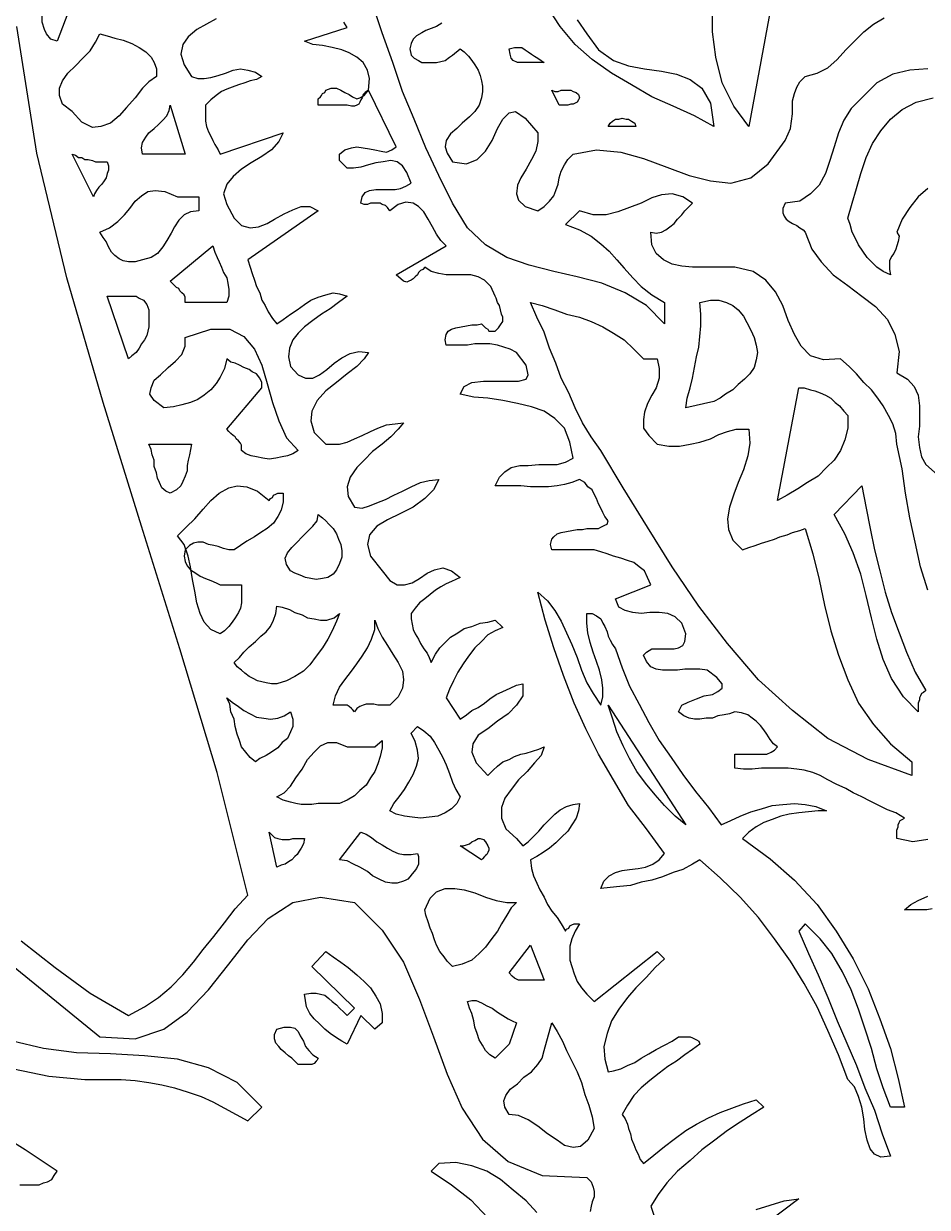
# Model space of a CAD drawing. Extents: x 0.04 to 7.22, y 0.03 to 7.73.
# Drawn here: x 2.583 to 3.431, y 4.899 to 6.009 of the extents above; entities that cross this region are included whole.
import ezdxf

# ---------------------------------------------------------------- set-up
doc = ezdxf.new("R2010")
doc.units = 0
doc.layers.add('1', color=7, linetype='Continuous')

msp = doc.modelspace()

# ---------------------------------------------------------------- linework, layer by layer
for points in [[(2.764, 6.014), (2.755, 6.009), (2.746, 6.004), (2.738, 5.997), (2.733, 5.99), (2.731, 5.981), (2.734, 5.971), (2.741, 5.96), (2.747, 5.958), (2.753, 5.958), (2.759, 5.959), (2.766, 5.961), (2.773, 5.963), (2.78, 5.966), (2.787, 5.967), (2.794, 5.966), (2.801, 5.964), (2.807, 5.96), (2.802, 5.957), (2.796, 5.956), (2.791, 5.954), (2.785, 5.952), (2.779, 5.95), (2.774, 5.948), (2.769, 5.946), (2.764, 5.942), (2.759, 5.938), (2.754, 5.933), (2.754, 5.928), (2.754, 5.923), (2.754, 5.918), (2.755, 5.913), (2.757, 5.908), (2.759, 5.904), (2.761, 5.9), (2.763, 5.896), (2.766, 5.891), (2.768, 5.887), (2.827, 5.907), (2.823, 5.899), (2.816, 5.891), (2.807, 5.885), (2.797, 5.879), (2.788, 5.873), (2.78, 5.866), (2.774, 5.859), (2.771, 5.85), (2.774, 5.84), (2.781, 5.827), (2.788, 5.82), (2.796, 5.818), (2.804, 5.819), (2.812, 5.822), (2.819, 5.826), (2.828, 5.831), (2.836, 5.835), (2.844, 5.838), (2.852, 5.838), (2.86, 5.834), (2.794, 5.788), (2.796, 5.781), (2.798, 5.775), (2.8, 5.769), (2.802, 5.763), (2.805, 5.757), (2.807, 5.75), (2.81, 5.745), (2.813, 5.739), (2.817, 5.733), (2.821, 5.728), (2.827, 5.732), (2.834, 5.737), (2.84, 5.741), (2.847, 5.746), (2.853, 5.75), (2.86, 5.753), (2.867, 5.755), (2.874, 5.757), (2.88, 5.756), (2.887, 5.754), (2.879, 5.748), (2.871, 5.742), (2.863, 5.737), (2.855, 5.731), (2.847, 5.725), (2.841, 5.719), (2.836, 5.713), (2.833, 5.705), (2.832, 5.697), (2.834, 5.688), (2.841, 5.68), (2.848, 5.677), (2.855, 5.677), (2.861, 5.68), (2.868, 5.685), (2.875, 5.691), (2.882, 5.696), (2.89, 5.7), (2.898, 5.702), (2.907, 5.701), (2.903, 5.695), (2.896, 5.688), (2.887, 5.681), (2.877, 5.673), (2.867, 5.665), (2.859, 5.656), (2.854, 5.646), (2.853, 5.637), (2.856, 5.626), (2.867, 5.615), (2.874, 5.615), (2.88, 5.615), (2.887, 5.617), (2.894, 5.62), (2.901, 5.623), (2.909, 5.627), (2.916, 5.63), (2.924, 5.633), (2.932, 5.634), (2.94, 5.635), (2.935, 5.629), (2.928, 5.622), (2.92, 5.615), (2.911, 5.608), (2.903, 5.6), (2.896, 5.593), (2.89, 5.584), (2.887, 5.575), (2.888, 5.566), (2.894, 5.556), (2.901, 5.555), (2.908, 5.557), (2.915, 5.56), (2.923, 5.563), (2.931, 5.567), (2.939, 5.571), (2.947, 5.575), (2.956, 5.579), (2.964, 5.581), (2.973, 5.582), (2.968, 5.572), (2.96, 5.564), (2.949, 5.556), (2.937, 5.55), (2.925, 5.544), (2.915, 5.538), (2.908, 5.53), (2.906, 5.521), (2.909, 5.51), (2.92, 5.496), (2.927, 5.487), (2.934, 5.483), (2.941, 5.483), (2.948, 5.485), (2.955, 5.489), (2.962, 5.494), (2.969, 5.497), (2.977, 5.499), (2.985, 5.496), (2.993, 5.49), (2.989, 5.488), (2.985, 5.486), (2.98, 5.484), (2.975, 5.481), (2.97, 5.478), (2.965, 5.474), (2.96, 5.47), (2.955, 5.466), (2.951, 5.461), (2.947, 5.456), (2.947, 5.451), (2.948, 5.446), (2.949, 5.441), (2.951, 5.437), (2.954, 5.432), (2.956, 5.428), (2.959, 5.423), (2.962, 5.419), (2.964, 5.415), (2.966, 5.41), (2.97, 5.418), (2.974, 5.424), (2.979, 5.429), (2.984, 5.434), (2.991, 5.438), (2.997, 5.442), (3.004, 5.444), (3.012, 5.447), (3.019, 5.448), (3.026, 5.45), (3.033, 5.443), (3.026, 5.44), (3.019, 5.436), (3.013, 5.43), (3.007, 5.424), (3.001, 5.416), (2.996, 5.409), (2.991, 5.401), (2.987, 5.393), (2.983, 5.385), (2.98, 5.377), (2.993, 5.357), (2.999, 5.361), (3.004, 5.365), (3.01, 5.368), (3.016, 5.372), (3.021, 5.376), (3.027, 5.38), (3.033, 5.383), (3.04, 5.386), (3.046, 5.389), (3.052, 5.39), (3.052, 5.379), (3.046, 5.37), (3.038, 5.362), (3.028, 5.355), (3.019, 5.348), (3.01, 5.342), (3.005, 5.334), (3.004, 5.326), (3.008, 5.316), (3.019, 5.304), (3.024, 5.309), (3.028, 5.313), (3.033, 5.317), (3.039, 5.319), (3.044, 5.322), (3.05, 5.324), (3.055, 5.325), (3.061, 5.327), (3.067, 5.329), (3.072, 5.331), (3.069, 5.323), (3.063, 5.316), (3.056, 5.308), (3.048, 5.3), (3.041, 5.291), (3.035, 5.283), (3.032, 5.274), (3.032, 5.264), (3.036, 5.254), (3.046, 5.245), (3.052, 5.238), (3.057, 5.242), (3.062, 5.247), (3.067, 5.252), (3.072, 5.258), (3.077, 5.263), (3.082, 5.268), (3.087, 5.272), (3.093, 5.275), (3.099, 5.277), (3.105, 5.278), (3.104, 5.271), (3.102, 5.264), (3.098, 5.258), (3.094, 5.252), (3.088, 5.246), (3.083, 5.241), (3.077, 5.236), (3.071, 5.232), (3.065, 5.228), (3.059, 5.225), (3.06, 5.217), (3.062, 5.21), (3.065, 5.203), (3.068, 5.197), (3.072, 5.19), (3.075, 5.183), (3.079, 5.177), (3.084, 5.171), (3.088, 5.165), (3.092, 5.158), (3.093, 5.16), (3.095, 5.161), (3.096, 5.163), (3.098, 5.164), (3.1, 5.165), (3.101, 5.165), (3.103, 5.165), (3.105, 5.165), (3.101, 5.158), (3.098, 5.151), (3.096, 5.144), (3.096, 5.138), (3.096, 5.131), (3.098, 5.125), (3.1, 5.118), (3.103, 5.111), (3.107, 5.105), (3.112, 5.099), (3.119, 5.092), (3.178, 5.139), (3.185, 5.132), (3.176, 5.124), (3.168, 5.115), (3.158, 5.105), (3.15, 5.096), (3.142, 5.085), (3.135, 5.074), (3.131, 5.062), (3.128, 5.05), (3.129, 5.038), (3.132, 5.026), (3.137, 5.027), (3.144, 5.029), (3.15, 5.032), (3.157, 5.035), (3.163, 5.039), (3.17, 5.043), (3.177, 5.047), (3.185, 5.051), (3.192, 5.055), (3.198, 5.059), (3.201, 5.059), (3.204, 5.059), (3.206, 5.059), (3.209, 5.059), (3.211, 5.058), (3.213, 5.057), (3.215, 5.056), (3.217, 5.055), (3.218, 5.052), (3.211, 5.047), (3.204, 5.042), (3.196, 5.036), (3.188, 5.031), (3.18, 5.025), (3.171, 5.018), (3.163, 5.011), (3.156, 5.004), (3.15, 4.995), (3.145, 4.986), (3.148, 4.982), (3.15, 4.977), (3.151, 4.973), (3.153, 4.968), (3.154, 4.963), (3.156, 4.958), (3.158, 4.953), (3.16, 4.949), (3.162, 4.944), (3.165, 4.94), (3.175, 4.948), (3.185, 4.956), (3.194, 4.963), (3.205, 4.971), (3.215, 4.977), (3.226, 4.983), (3.237, 4.988), (3.248, 4.992), (3.259, 4.996), (3.271, 5), (3.278, 4.993), (3.267, 4.986), (3.256, 4.979), (3.244, 4.971), (3.232, 4.962), (3.22, 4.953), (3.209, 4.943), (3.197, 4.933), (3.187, 4.922), (3.179, 4.911), (3.172, 4.9), (3.192, 4.841)], [(3.432, 5.244), (3.418, 5.242), (3.403, 5.245), (3.403, 5.247), (3.403, 5.25), (3.403, 5.253), (3.404, 5.256), (3.404, 5.258), (3.405, 5.26), (3.406, 5.262), (3.408, 5.263), (3.41, 5.264), (3.402, 5.269), (3.394, 5.272), (3.386, 5.276), (3.378, 5.28), (3.37, 5.284), (3.362, 5.288), (3.355, 5.292), (3.346, 5.296), (3.338, 5.3), (3.331, 5.304), (3.324, 5.307), (3.316, 5.309), (3.309, 5.31), (3.301, 5.311), (3.293, 5.311), (3.284, 5.311), (3.276, 5.311), (3.267, 5.31), (3.259, 5.31), (3.251, 5.311), (3.251, 5.324), (3.255, 5.324), (3.259, 5.324), (3.264, 5.324), (3.268, 5.324), (3.273, 5.324), (3.277, 5.324), (3.281, 5.324), (3.285, 5.326), (3.288, 5.328), (3.291, 5.331), (3.287, 5.334), (3.284, 5.338), (3.281, 5.343), (3.278, 5.347), (3.275, 5.351), (3.271, 5.355), (3.267, 5.358), (3.263, 5.361), (3.257, 5.363), (3.251, 5.364), (3.246, 5.362), (3.241, 5.361), (3.235, 5.36), (3.23, 5.358), (3.224, 5.358), (3.218, 5.357), (3.213, 5.357), (3.208, 5.358), (3.203, 5.36), (3.198, 5.364), (3.201, 5.37), (3.207, 5.373), (3.215, 5.376), (3.222, 5.379), (3.23, 5.38), (3.235, 5.383), (3.239, 5.386), (3.239, 5.39), (3.234, 5.396), (3.225, 5.403), (3.218, 5.404), (3.211, 5.404), (3.204, 5.404), (3.197, 5.403), (3.189, 5.403), (3.183, 5.403), (3.177, 5.404), (3.172, 5.406), (3.168, 5.411), (3.165, 5.417), (3.168, 5.42), (3.173, 5.423), (3.178, 5.423), (3.183, 5.423), (3.189, 5.423), (3.194, 5.423), (3.198, 5.424), (3.202, 5.426), (3.204, 5.43), (3.205, 5.437), (3.201, 5.447), (3.195, 5.453), (3.188, 5.456), (3.18, 5.457), (3.171, 5.457), (3.163, 5.456), (3.155, 5.457), (3.148, 5.459), (3.142, 5.462), (3.139, 5.47), (3.172, 5.483), (3.169, 5.49), (3.166, 5.496), (3.161, 5.5), (3.156, 5.504), (3.15, 5.506), (3.144, 5.508), (3.137, 5.51), (3.131, 5.512), (3.125, 5.514), (3.119, 5.516), (3.079, 5.516), (3.078, 5.521), (3.079, 5.526), (3.081, 5.528), (3.084, 5.531), (3.088, 5.532), (3.093, 5.533), (3.098, 5.534), (3.103, 5.535), (3.108, 5.535), (3.112, 5.536), (3.115, 5.536), (3.118, 5.536), (3.12, 5.536), (3.123, 5.536), (3.125, 5.537), (3.127, 5.538), (3.129, 5.539), (3.131, 5.54), (3.132, 5.543), (3.129, 5.547), (3.127, 5.551), (3.125, 5.555), (3.123, 5.559), (3.121, 5.564), (3.119, 5.568), (3.117, 5.572), (3.113, 5.575), (3.11, 5.579), (3.105, 5.582), (3.098, 5.579), (3.091, 5.577), (3.084, 5.576), (3.076, 5.575), (3.067, 5.575), (3.059, 5.575), (3.05, 5.576), (3.042, 5.576), (3.034, 5.576), (3.026, 5.576), (3.03, 5.584), (3.035, 5.589), (3.041, 5.593), (3.049, 5.595), (3.057, 5.595), (3.067, 5.596), (3.075, 5.596), (3.084, 5.596), (3.092, 5.598), (3.099, 5.602), (3.096, 5.617), (3.091, 5.63), (3.082, 5.639), (3.072, 5.646), (3.06, 5.65), (3.047, 5.653), (3.033, 5.656), (3.019, 5.658), (3.006, 5.659), (2.993, 5.662), (2.997, 5.669), (3.004, 5.673), (3.015, 5.674), (3.026, 5.674), (3.038, 5.674), (3.048, 5.674), (3.055, 5.676), (3.057, 5.68), (3.055, 5.689), (3.046, 5.701), (3.04, 5.704), (3.034, 5.706), (3.028, 5.708), (3.021, 5.709), (3.014, 5.709), (3.007, 5.709), (3, 5.708), (2.993, 5.708), (2.986, 5.708), (2.98, 5.708), (2.979, 5.713), (2.98, 5.718), (2.982, 5.721), (2.985, 5.723), (2.989, 5.724), (2.994, 5.725), (2.999, 5.726), (3.004, 5.727), (3.009, 5.727), (3.013, 5.728), (3.014, 5.727), (3.016, 5.725), (3.017, 5.724), (3.019, 5.723), (3.02, 5.721), (3.022, 5.721), (3.024, 5.721), (3.026, 5.721), (3.029, 5.724), (3.031, 5.727), (3.033, 5.73), (3.033, 5.734), (3.032, 5.737), (3.031, 5.741), (3.03, 5.745), (3.028, 5.748), (3.027, 5.752), (3.026, 5.754), (3.022, 5.763), (3.016, 5.769), (3.01, 5.772), (3.003, 5.774), (2.995, 5.774), (2.988, 5.774), (2.98, 5.774), (2.973, 5.775), (2.966, 5.777), (2.96, 5.781), (2.958, 5.779), (2.956, 5.778), (2.954, 5.776), (2.953, 5.774), (2.951, 5.772), (2.949, 5.77), (2.947, 5.769), (2.945, 5.768), (2.943, 5.767), (2.94, 5.768), (2.933, 5.774), (2.98, 5.801), (2.975, 5.806), (2.971, 5.812), (2.967, 5.819), (2.963, 5.826), (2.959, 5.833), (2.954, 5.838), (2.949, 5.841), (2.942, 5.842), (2.935, 5.84), (2.927, 5.834), (2.925, 5.837), (2.923, 5.839), (2.92, 5.84), (2.918, 5.841), (2.915, 5.841), (2.912, 5.841), (2.909, 5.841), (2.906, 5.84), (2.903, 5.84), (2.9, 5.841), (2.901, 5.847), (2.904, 5.851), (2.908, 5.853), (2.914, 5.854), (2.92, 5.854), (2.926, 5.854), (2.932, 5.854), (2.937, 5.855), (2.942, 5.857), (2.947, 5.86), (2.943, 5.87), (2.939, 5.876), (2.934, 5.88), (2.928, 5.881), (2.921, 5.88), (2.914, 5.879), (2.907, 5.877), (2.9, 5.875), (2.893, 5.874), (2.887, 5.874), (2.886, 5.875), (2.884, 5.877), (2.883, 5.878), (2.882, 5.879), (2.88, 5.881), (2.88, 5.883), (2.88, 5.885), (2.88, 5.887), (2.885, 5.891), (2.891, 5.893), (2.896, 5.894), (2.902, 5.893), (2.908, 5.892), (2.913, 5.891), (2.919, 5.89), (2.924, 5.889), (2.929, 5.891), (2.933, 5.894), (2.907, 5.947), (2.904, 5.945), (2.902, 5.943), (2.901, 5.94), (2.9, 5.938), (2.899, 5.936), (2.898, 5.934), (2.896, 5.933), (2.894, 5.932), (2.891, 5.932), (2.887, 5.933), (2.86, 5.933), (2.86, 5.935), (2.86, 5.937), (2.86, 5.939), (2.862, 5.941), (2.863, 5.942), (2.864, 5.944), (2.866, 5.945), (2.867, 5.947), (2.872, 5.949), (2.877, 5.949), (2.881, 5.947), (2.885, 5.945), (2.889, 5.943), (2.892, 5.941), (2.896, 5.939), (2.899, 5.94), (2.903, 5.942), (2.907, 5.947), (2.908, 5.958), (2.906, 5.966), (2.902, 5.973), (2.896, 5.978), (2.889, 5.982), (2.882, 5.985), (2.873, 5.987), (2.864, 5.989), (2.855, 5.99), (2.847, 5.993), (2.887, 6.006), (2.884, 6.011)], [(2.581, 5.149), (2.613, 5.124), (2.646, 5.1), (2.682, 5.079), (2.697, 5.087), (2.71, 5.096), (2.722, 5.106), (2.733, 5.117), (2.743, 5.129), (2.752, 5.141), (2.762, 5.153), (2.772, 5.166), (2.782, 5.179), (2.794, 5.192), (2.765, 5.307), (2.73, 5.423), (2.694, 5.538), (2.658, 5.654), (2.624, 5.771), (2.596, 5.888), (2.577, 6.007)], [(3.125, 5.37), (3.127, 5.378), (3.127, 5.386), (3.126, 5.394), (3.124, 5.403), (3.121, 5.411), (3.118, 5.42), (3.115, 5.429), (3.113, 5.438), (3.112, 5.447), (3.112, 5.456), (3.117, 5.456), (3.121, 5.454), (3.125, 5.451), (3.127, 5.447), (3.129, 5.444), (3.131, 5.439), (3.132, 5.435), (3.134, 5.431), (3.136, 5.427), (3.139, 5.423), (3.145, 5.405), (3.152, 5.388), (3.161, 5.371), (3.17, 5.354), (3.18, 5.337), (3.191, 5.321), (3.202, 5.305), (3.214, 5.289), (3.226, 5.274), (3.238, 5.258), (3.247, 5.262), (3.256, 5.266), (3.266, 5.27), (3.276, 5.273), (3.286, 5.276), (3.296, 5.277), (3.307, 5.278), (3.317, 5.277), (3.327, 5.275), (3.337, 5.271), (3.329, 5.271), (3.32, 5.27), (3.311, 5.269), (3.302, 5.268), (3.294, 5.266), (3.286, 5.263), (3.278, 5.26), (3.271, 5.256), (3.264, 5.251), (3.258, 5.245), (3.284, 5.226), (3.307, 5.206), (3.328, 5.183), (3.346, 5.158), (3.362, 5.132), (3.376, 5.104), (3.387, 5.076), (3.397, 5.048), (3.404, 5.02), (3.41, 4.993), (3.397, 4.993), (3.39, 5.011), (3.384, 5.029), (3.379, 5.048), (3.373, 5.067), (3.367, 5.085), (3.36, 5.103), (3.352, 5.12), (3.342, 5.137), (3.331, 5.151), (3.317, 5.165), (3.311, 5.158), (3.32, 5.137), (3.329, 5.117), (3.338, 5.096), (3.347, 5.074), (3.356, 5.053), (3.365, 5.032), (3.373, 5.011), (3.382, 4.99), (3.389, 4.968), (3.397, 4.947), (3.388, 4.946), (3.382, 4.949), (3.378, 4.954), (3.375, 4.962), (3.373, 4.972), (3.372, 4.982), (3.37, 4.993), (3.367, 5.003), (3.363, 5.012), (3.357, 5.019), (3.348, 5.042), (3.338, 5.065), (3.328, 5.087), (3.316, 5.109), (3.303, 5.13), (3.288, 5.151), (3.273, 5.171), (3.256, 5.19), (3.237, 5.208), (3.218, 5.225), (3.211, 5.221), (3.202, 5.216), (3.193, 5.213), (3.183, 5.209), (3.173, 5.206), (3.163, 5.204), (3.153, 5.201), (3.143, 5.2), (3.134, 5.199), (3.125, 5.198), (3.128, 5.205), (3.133, 5.21), (3.139, 5.213), (3.145, 5.215), (3.152, 5.216), (3.16, 5.217), (3.167, 5.218), (3.174, 5.221), (3.18, 5.225), (3.185, 5.231), (3.168, 5.254), (3.151, 5.276), (3.137, 5.3), (3.123, 5.324), (3.111, 5.348), (3.1, 5.372), (3.09, 5.398), (3.081, 5.424), (3.073, 5.45), (3.066, 5.476), (3.075, 5.468), (3.082, 5.459), (3.088, 5.449), (3.093, 5.438), (3.098, 5.427), (3.103, 5.415), (3.107, 5.403), (3.112, 5.391), (3.118, 5.381), (3.125, 5.37)], [(3.436, 5.179), (3.431, 5.178), (3.425, 5.178), (3.42, 5.178), (3.415, 5.178), (3.41, 5.178), (3.416, 5.183), (3.423, 5.187), (3.432, 5.191)], [(2.92, 5.072), (2.913, 5.066), (2.9, 5.079), (2.887, 5.052), (2.882, 5.055), (2.877, 5.058), (2.871, 5.062), (2.866, 5.066), (2.861, 5.071), (2.856, 5.076), (2.852, 5.081), (2.849, 5.087), (2.848, 5.093), (2.847, 5.099), (2.853, 5.1), (2.858, 5.1), (2.862, 5.099), (2.866, 5.098), (2.87, 5.095), (2.873, 5.092), (2.877, 5.089), (2.88, 5.086), (2.884, 5.082), (2.887, 5.079), (2.894, 5.086), (2.854, 5.125), (2.867, 5.139), (2.874, 5.134), (2.881, 5.129), (2.888, 5.124), (2.896, 5.117), (2.903, 5.111), (2.909, 5.105), (2.914, 5.097), (2.918, 5.09), (2.92, 5.081), (2.92, 5.072)], [(2.86, 5.039), (2.859, 5.037), (2.858, 5.036), (2.856, 5.034), (2.854, 5.033), (2.852, 5.033), (2.849, 5.033), (2.846, 5.033), (2.843, 5.033), (2.841, 5.033), (2.838, 5.036), (2.835, 5.039), (2.832, 5.041), (2.829, 5.044), (2.825, 5.047), (2.823, 5.05), (2.82, 5.053), (2.819, 5.057), (2.819, 5.061), (2.821, 5.066), (2.828, 5.068), (2.834, 5.068), (2.838, 5.067), (2.841, 5.064), (2.843, 5.06), (2.846, 5.055), (2.848, 5.05), (2.851, 5.046), (2.855, 5.042), (2.86, 5.039)], [(3.271, 4.897), (3.284, 4.901), (3.297, 4.905), (3.311, 4.907), (3.205, 4.827)]]:
    msp.add_lwpolyline(points)
at = {"layer": '1'}
for points in [[(3.291, 6.059), (3.264, 5.913), (3.25, 5.932), (3.239, 5.954), (3.233, 5.978), (3.23, 6.002), (3.23, 6.028)], [(2.635, 6.046), (2.615, 5.993), (2.609, 5.995), (2.605, 6), (2.603, 6.004), (2.601, 6.011), (2.601, 6.017), (2.602, 6.025), (2.603, 6.032), (2.603, 6.039), (2.603, 6.046), (2.602, 6.052), (2.605, 6.05), (2.607, 6.048), (2.61, 6.046), (2.614, 6.045), (2.617, 6.045), (2.621, 6.045), (2.625, 6.046), (2.628, 6.046), (2.632, 6.046), (2.635, 6.046)], [(3.432, 5.478), (3.425, 5.5), (3.42, 5.523), (3.415, 5.546), (3.411, 5.569), (3.408, 5.592), (3.403, 5.615), (3.402, 5.625), (3.399, 5.634), (3.395, 5.642), (3.39, 5.651), (3.385, 5.658), (3.379, 5.666), (3.372, 5.673), (3.365, 5.681), (3.358, 5.688), (3.35, 5.695), (3.334, 5.694), (3.322, 5.698), (3.313, 5.707), (3.307, 5.718), (3.301, 5.731), (3.296, 5.745), (3.289, 5.758), (3.28, 5.769), (3.268, 5.777), (3.251, 5.781), (3.242, 5.781), (3.232, 5.781), (3.221, 5.781), (3.211, 5.781), (3.201, 5.782), (3.192, 5.784), (3.184, 5.788), (3.177, 5.794), (3.173, 5.802), (3.172, 5.814), (3.177, 5.813), (3.182, 5.814), (3.186, 5.816), (3.19, 5.819), (3.194, 5.822), (3.197, 5.826), (3.201, 5.83), (3.204, 5.834), (3.208, 5.838), (3.211, 5.841), (3.202, 5.847), (3.192, 5.85), (3.182, 5.849), (3.173, 5.846), (3.163, 5.841), (3.152, 5.837), (3.141, 5.833), (3.13, 5.83), (3.118, 5.83), (3.105, 5.834), (3.092, 5.821), (3.105, 5.816), (3.116, 5.81), (3.125, 5.803), (3.133, 5.796), (3.14, 5.788), (3.147, 5.78), (3.155, 5.771), (3.163, 5.763), (3.173, 5.755), (3.185, 5.748), (3.185, 5.728), (3.168, 5.745), (3.148, 5.757), (3.126, 5.766), (3.103, 5.772), (3.081, 5.777), (3.058, 5.783), (3.037, 5.79), (3.017, 5.802), (3, 5.818), (2.986, 5.841), (2.973, 5.867), (2.961, 5.893), (2.95, 5.92), (2.939, 5.946), (2.93, 5.973), (2.92, 6.001), (2.911, 6.028)], [(3.103, 6.013), (3.112, 6), (3.123, 5.985), (3.137, 5.975), (3.151, 5.97), (3.166, 5.967), (3.182, 5.965), (3.196, 5.962), (3.209, 5.957), (3.22, 5.949), (3.228, 5.935), (3.231, 5.913), (3.213, 5.923), (3.193, 5.932), (3.173, 5.941), (3.154, 5.952), (3.135, 5.963), (3.117, 5.976), (3.101, 5.99), (3.087, 6.007), (3.075, 6.025)], [(2.976, 6.01), (2.971, 6.007), (2.966, 6.005), (2.961, 6.003), (2.957, 6.001), (2.952, 5.998), (2.949, 5.995), (2.947, 5.991), (2.946, 5.986), (2.947, 5.98), (2.95, 5.977), (2.954, 5.975), (2.957, 5.973), (2.962, 5.973), (2.966, 5.973), (2.971, 5.973), (2.975, 5.974), (2.979, 5.975), (2.983, 5.978), (2.986, 5.98), (2.993, 5.986), (2.997, 5.983), (3.001, 5.979), (3.004, 5.975), (3.007, 5.971), (3.01, 5.966), (3.012, 5.961), (3.013, 5.956), (3.014, 5.951), (3.014, 5.946), (3.013, 5.94), (3.011, 5.933), (3.007, 5.927), (3.002, 5.922), (2.995, 5.916), (2.99, 5.911), (2.984, 5.906), (2.98, 5.9), (2.979, 5.894), (2.981, 5.888), (2.986, 5.88), (2.999, 5.878), (3.009, 5.882), (3.017, 5.89), (3.023, 5.9), (3.028, 5.911), (3.033, 5.92), (3.039, 5.926), (3.045, 5.927), (3.054, 5.921), (3.066, 5.907), (3.066, 5.899), (3.064, 5.89), (3.06, 5.882), (3.055, 5.873), (3.05, 5.865), (3.047, 5.858), (3.046, 5.85), (3.048, 5.844), (3.054, 5.838), (3.066, 5.834), (3.072, 5.838), (3.077, 5.843), (3.081, 5.848), (3.083, 5.853), (3.085, 5.859), (3.086, 5.865), (3.088, 5.871), (3.091, 5.877), (3.094, 5.882), (3.099, 5.887), (3.121, 5.891), (3.144, 5.889), (3.165, 5.883), (3.187, 5.875), (3.208, 5.867), (3.228, 5.862), (3.247, 5.86), (3.266, 5.865), (3.282, 5.878), (3.298, 5.9), (3.301, 5.906), (3.303, 5.911), (3.304, 5.918), (3.305, 5.925), (3.305, 5.931), (3.305, 5.937), (3.307, 5.944), (3.309, 5.95), (3.312, 5.955), (3.317, 5.96), (3.328, 5.963), (3.338, 5.968), (3.347, 5.976), (3.355, 5.985), (3.363, 5.993), (3.372, 6.002), (3.381, 6.009), (3.391, 6.015)], [(2.708, 5.96), (2.701, 5.955), (2.695, 5.949), (2.688, 5.94), (2.68, 5.931), (2.673, 5.923), (2.665, 5.916), (2.656, 5.913), (2.648, 5.912), (2.638, 5.917), (2.629, 5.927), (2.62, 5.934), (2.617, 5.942), (2.617, 5.949), (2.62, 5.956), (2.625, 5.963), (2.632, 5.97), (2.639, 5.977), (2.646, 5.984), (2.651, 5.992), (2.655, 6), (2.662, 5.998), (2.669, 5.996), (2.677, 5.994), (2.685, 5.991), (2.692, 5.987), (2.698, 5.983), (2.703, 5.978), (2.706, 5.973), (2.708, 5.967), (2.708, 5.96)], [(3.072, 5.973), (3.069, 5.973), (3.064, 5.973), (3.06, 5.973), (3.055, 5.973), (3.051, 5.973), (3.047, 5.973), (3.043, 5.975), (3.041, 5.977), (3.04, 5.981), (3.039, 5.986), (3.044, 5.987), (3.048, 5.987), (3.051, 5.987), (3.054, 5.985), (3.057, 5.983), (3.06, 5.981), (3.063, 5.979), (3.066, 5.977), (3.069, 5.975), (3.072, 5.973)], [(3.432, 5.967), (3.415, 5.966), (3.399, 5.962), (3.384, 5.954), (3.37, 5.94), (3.36, 5.93), (3.353, 5.919), (3.348, 5.907), (3.344, 5.894), (3.34, 5.881), (3.336, 5.869), (3.33, 5.858), (3.322, 5.85), (3.312, 5.843), (3.298, 5.841), (3.296, 5.836), (3.296, 5.832), (3.297, 5.829), (3.299, 5.826), (3.302, 5.824), (3.305, 5.822), (3.309, 5.82), (3.312, 5.818), (3.315, 5.816), (3.317, 5.814), (3.323, 5.798), (3.332, 5.786), (3.343, 5.774), (3.357, 5.764), (3.37, 5.754), (3.383, 5.744), (3.394, 5.732), (3.401, 5.718), (3.405, 5.702), (3.403, 5.682), (3.413, 5.676), (3.419, 5.669), (3.423, 5.661), (3.424, 5.651), (3.424, 5.641), (3.424, 5.632), (3.423, 5.622), (3.424, 5.612), (3.426, 5.603), (3.43, 5.596), (3.483, 5.549)], [(3.105, 5.94), (3.104, 5.938), (3.103, 5.936), (3.101, 5.935), (3.099, 5.934), (3.097, 5.934), (3.094, 5.933), (3.091, 5.933), (3.088, 5.933), (3.086, 5.933), (3.079, 5.947), (3.082, 5.946), (3.085, 5.946), (3.088, 5.947), (3.091, 5.947), (3.094, 5.947), (3.097, 5.947), (3.099, 5.946), (3.102, 5.945), (3.104, 5.943), (3.105, 5.94)], [(2.695, 5.887), (2.694, 5.893), (2.695, 5.898), (2.698, 5.903), (2.701, 5.907), (2.706, 5.911), (2.71, 5.915), (2.714, 5.919), (2.718, 5.923), (2.72, 5.928), (2.721, 5.933), (2.735, 5.887), (2.695, 5.887)], [(3.432, 5.855), (3.423, 5.847), (3.415, 5.837), (3.408, 5.826), (3.403, 5.814), (3.405, 5.81), (3.404, 5.805), (3.403, 5.801), (3.402, 5.798), (3.4, 5.794), (3.398, 5.791), (3.396, 5.787), (3.396, 5.783), (3.396, 5.779), (3.397, 5.774), (3.39, 5.777), (3.384, 5.781), (3.379, 5.786), (3.375, 5.79), (3.371, 5.796), (3.367, 5.802), (3.364, 5.808), (3.361, 5.814), (3.359, 5.821), (3.357, 5.827), (3.361, 5.841), (3.365, 5.855), (3.369, 5.869), (3.374, 5.884), (3.38, 5.897), (3.388, 5.909), (3.397, 5.92), (3.408, 5.929), (3.421, 5.936), (3.437, 5.94)], [(3.158, 5.913), (3.132, 5.913), (3.134, 5.916), (3.136, 5.918), (3.139, 5.92), (3.142, 5.92), (3.145, 5.921), (3.149, 5.92), (3.151, 5.92), (3.154, 5.918), (3.157, 5.916), (3.158, 5.913)], [(2.662, 5.88), (2.663, 5.876), (2.663, 5.872), (2.662, 5.869), (2.661, 5.865), (2.659, 5.862), (2.657, 5.859), (2.654, 5.856), (2.652, 5.853), (2.65, 5.85), (2.649, 5.847), (2.629, 5.887), (2.632, 5.886), (2.635, 5.884), (2.638, 5.884), (2.641, 5.882), (2.644, 5.882), (2.648, 5.881), (2.651, 5.88), (2.654, 5.88), (2.658, 5.88), (2.662, 5.88)], [(2.748, 5.847), (2.748, 5.834), (2.74, 5.833), (2.734, 5.83), (2.729, 5.825), (2.725, 5.819), (2.722, 5.813), (2.718, 5.806), (2.714, 5.8), (2.709, 5.794), (2.703, 5.79), (2.695, 5.788), (2.688, 5.786), (2.682, 5.786), (2.677, 5.787), (2.673, 5.789), (2.669, 5.792), (2.666, 5.795), (2.663, 5.8), (2.661, 5.805), (2.658, 5.809), (2.655, 5.814), (2.664, 5.818), (2.672, 5.824), (2.678, 5.83), (2.683, 5.836), (2.688, 5.843), (2.694, 5.848), (2.7, 5.852), (2.707, 5.853), (2.716, 5.852), (2.728, 5.847), (2.748, 5.847)], [(2.774, 5.748), (2.735, 5.748), (2.735, 5.751), (2.735, 5.753), (2.734, 5.755), (2.732, 5.757), (2.73, 5.759), (2.729, 5.761), (2.727, 5.762), (2.725, 5.764), (2.723, 5.766), (2.721, 5.768), (2.761, 5.801), (2.763, 5.795), (2.765, 5.79), (2.767, 5.786), (2.769, 5.781), (2.771, 5.776), (2.774, 5.771), (2.775, 5.766), (2.776, 5.76), (2.776, 5.754), (2.774, 5.748)], [(2.701, 5.735), (2.701, 5.73), (2.701, 5.725), (2.7, 5.721), (2.699, 5.717), (2.697, 5.713), (2.694, 5.709), (2.692, 5.705), (2.689, 5.701), (2.685, 5.698), (2.682, 5.695), (2.662, 5.754), (2.668, 5.754), (2.673, 5.754), (2.679, 5.754), (2.684, 5.754), (2.689, 5.754), (2.692, 5.752), (2.696, 5.75), (2.699, 5.746), (2.701, 5.741), (2.701, 5.735)], [(3.165, 5.695), (3.178, 5.695), (3.18, 5.686), (3.18, 5.677), (3.177, 5.668), (3.173, 5.661), (3.169, 5.653), (3.166, 5.645), (3.165, 5.638), (3.165, 5.63), (3.17, 5.623), (3.178, 5.615), (3.189, 5.613), (3.199, 5.613), (3.209, 5.615), (3.218, 5.617), (3.228, 5.62), (3.236, 5.624), (3.244, 5.627), (3.252, 5.629), (3.258, 5.629), (3.264, 5.629), (3.265, 5.616), (3.263, 5.604), (3.259, 5.591), (3.254, 5.579), (3.25, 5.568), (3.246, 5.556), (3.244, 5.545), (3.245, 5.535), (3.249, 5.525), (3.258, 5.516), (3.264, 5.518), (3.27, 5.52), (3.276, 5.522), (3.282, 5.524), (3.288, 5.526), (3.293, 5.528), (3.3, 5.53), (3.305, 5.532), (3.312, 5.534), (3.317, 5.536), (3.324, 5.512), (3.33, 5.488), (3.335, 5.464), (3.341, 5.44), (3.348, 5.417), (3.357, 5.394), (3.367, 5.372), (3.381, 5.352), (3.397, 5.334), (3.417, 5.317), (3.417, 5.304), (3.376, 5.319), (3.338, 5.339), (3.305, 5.365), (3.273, 5.394), (3.244, 5.428), (3.217, 5.463), (3.192, 5.5), (3.169, 5.537), (3.146, 5.574), (3.125, 5.609), (3.116, 5.622), (3.108, 5.635), (3.101, 5.649), (3.095, 5.663), (3.088, 5.677), (3.083, 5.691), (3.077, 5.705), (3.072, 5.72), (3.065, 5.734), (3.059, 5.748), (3.07, 5.745), (3.082, 5.741), (3.093, 5.737), (3.105, 5.734), (3.116, 5.73), (3.127, 5.725), (3.137, 5.719), (3.147, 5.713), (3.156, 5.704), (3.165, 5.695)], [(3.271, 5.708), (3.272, 5.701), (3.271, 5.694), (3.269, 5.687), (3.265, 5.681), (3.26, 5.676), (3.254, 5.671), (3.249, 5.666), (3.242, 5.662), (3.237, 5.658), (3.231, 5.655), (3.205, 5.649), (3.206, 5.658), (3.209, 5.668), (3.211, 5.677), (3.213, 5.687), (3.215, 5.697), (3.217, 5.706), (3.218, 5.716), (3.219, 5.726), (3.219, 5.737), (3.218, 5.748), (3.228, 5.75), (3.236, 5.75), (3.243, 5.748), (3.249, 5.745), (3.254, 5.741), (3.259, 5.735), (3.262, 5.729), (3.266, 5.722), (3.269, 5.715), (3.271, 5.708)], [(2.841, 5.609), (2.836, 5.606), (2.831, 5.604), (2.826, 5.603), (2.82, 5.602), (2.814, 5.601), (2.808, 5.602), (2.802, 5.603), (2.797, 5.604), (2.792, 5.606), (2.788, 5.609), (2.788, 5.612), (2.788, 5.614), (2.787, 5.616), (2.785, 5.618), (2.783, 5.62), (2.782, 5.622), (2.78, 5.623), (2.778, 5.625), (2.776, 5.627), (2.774, 5.629), (2.807, 5.668), (2.807, 5.673), (2.805, 5.677), (2.802, 5.681), (2.798, 5.683), (2.795, 5.685), (2.79, 5.687), (2.786, 5.689), (2.782, 5.691), (2.778, 5.692), (2.774, 5.695), (2.772, 5.686), (2.768, 5.678), (2.764, 5.672), (2.759, 5.666), (2.753, 5.661), (2.747, 5.657), (2.74, 5.654), (2.732, 5.652), (2.724, 5.65), (2.715, 5.649), (2.706, 5.656), (2.702, 5.662), (2.703, 5.668), (2.706, 5.675), (2.712, 5.68), (2.719, 5.687), (2.726, 5.693), (2.732, 5.699), (2.735, 5.707), (2.735, 5.715), (2.759, 5.723), (2.777, 5.723), (2.79, 5.716), (2.8, 5.704), (2.807, 5.689), (2.812, 5.672), (2.817, 5.654), (2.823, 5.637), (2.83, 5.621), (2.841, 5.609)], [(3.357, 5.642), (3.357, 5.63), (3.354, 5.619), (3.35, 5.609), (3.344, 5.6), (3.337, 5.593), (3.329, 5.585), (3.319, 5.579), (3.31, 5.573), (3.3, 5.567), (3.291, 5.562), (3.311, 5.668), (3.316, 5.668), (3.322, 5.666), (3.326, 5.665), (3.331, 5.663), (3.336, 5.661), (3.341, 5.658), (3.345, 5.654), (3.349, 5.651), (3.353, 5.646), (3.357, 5.642)], [(2.741, 5.615), (2.74, 5.61), (2.739, 5.605), (2.738, 5.6), (2.737, 5.595), (2.737, 5.59), (2.735, 5.585), (2.733, 5.58), (2.731, 5.576), (2.727, 5.572), (2.721, 5.569), (2.717, 5.571), (2.713, 5.574), (2.711, 5.579), (2.709, 5.583), (2.708, 5.588), (2.706, 5.594), (2.706, 5.6), (2.704, 5.605), (2.703, 5.61), (2.701, 5.615), (2.741, 5.615)], [(2.827, 5.569), (2.827, 5.561), (2.825, 5.553), (2.822, 5.547), (2.818, 5.541), (2.812, 5.536), (2.806, 5.532), (2.8, 5.528), (2.793, 5.524), (2.787, 5.52), (2.781, 5.516), (2.776, 5.516), (2.771, 5.517), (2.766, 5.519), (2.762, 5.52), (2.757, 5.521), (2.752, 5.523), (2.747, 5.523), (2.743, 5.522), (2.739, 5.52), (2.735, 5.516), (2.734, 5.51), (2.735, 5.505), (2.737, 5.501), (2.74, 5.497), (2.745, 5.494), (2.749, 5.491), (2.754, 5.489), (2.759, 5.487), (2.764, 5.485), (2.768, 5.483), (2.788, 5.483), (2.788, 5.477), (2.788, 5.472), (2.788, 5.466), (2.787, 5.461), (2.785, 5.457), (2.782, 5.452), (2.779, 5.448), (2.776, 5.444), (2.772, 5.44), (2.768, 5.437), (2.759, 5.441), (2.753, 5.448), (2.749, 5.456), (2.746, 5.466), (2.744, 5.477), (2.742, 5.488), (2.74, 5.5), (2.738, 5.51), (2.734, 5.521), (2.728, 5.529), (2.736, 5.537), (2.744, 5.545), (2.752, 5.554), (2.759, 5.562), (2.767, 5.569), (2.776, 5.574), (2.784, 5.576), (2.793, 5.575), (2.803, 5.571), (2.814, 5.562), (2.815, 5.564), (2.817, 5.565), (2.818, 5.567), (2.82, 5.568), (2.822, 5.569), (2.823, 5.569), (2.825, 5.569), (2.827, 5.569)], [(3.43, 5.384), (3.428, 5.382), (3.426, 5.381), (3.425, 5.379), (3.424, 5.377), (3.424, 5.375), (3.423, 5.372), (3.423, 5.37), (3.423, 5.367), (3.423, 5.364), (3.409, 5.378), (3.398, 5.395), (3.39, 5.413), (3.384, 5.432), (3.379, 5.452), (3.374, 5.473), (3.369, 5.493), (3.362, 5.513), (3.354, 5.531), (3.344, 5.549), (3.37, 5.576), (3.374, 5.555), (3.378, 5.536), (3.382, 5.516), (3.387, 5.496), (3.392, 5.476), (3.398, 5.457), (3.405, 5.438), (3.412, 5.42), (3.42, 5.401), (3.43, 5.384)], [(2.88, 5.503), (2.877, 5.497), (2.874, 5.493), (2.869, 5.49), (2.864, 5.489), (2.858, 5.488), (2.853, 5.489), (2.848, 5.49), (2.843, 5.492), (2.838, 5.494), (2.834, 5.496), (2.83, 5.502), (2.829, 5.508), (2.831, 5.513), (2.835, 5.518), (2.84, 5.523), (2.845, 5.528), (2.85, 5.533), (2.855, 5.538), (2.859, 5.543), (2.86, 5.549), (2.864, 5.546), (2.867, 5.543), (2.87, 5.54), (2.874, 5.536), (2.877, 5.531), (2.879, 5.526), (2.881, 5.521), (2.882, 5.515), (2.882, 5.509), (2.88, 5.503)], [(2.88, 5.456), (2.877, 5.449), (2.873, 5.44), (2.869, 5.432), (2.864, 5.424), (2.858, 5.416), (2.852, 5.408), (2.846, 5.402), (2.838, 5.397), (2.83, 5.393), (2.821, 5.39), (2.816, 5.39), (2.811, 5.391), (2.807, 5.392), (2.803, 5.393), (2.799, 5.395), (2.795, 5.397), (2.791, 5.4), (2.788, 5.403), (2.784, 5.406), (2.781, 5.41), (2.786, 5.415), (2.79, 5.42), (2.795, 5.425), (2.801, 5.43), (2.806, 5.435), (2.811, 5.439), (2.815, 5.444), (2.818, 5.45), (2.82, 5.456), (2.821, 5.463), (2.826, 5.462), (2.833, 5.46), (2.838, 5.457), (2.845, 5.455), (2.85, 5.452), (2.856, 5.451), (2.862, 5.45), (2.868, 5.45), (2.875, 5.452), (2.88, 5.456)], [(2.927, 5.37), (2.923, 5.37), (2.92, 5.37), (2.916, 5.37), (2.912, 5.371), (2.908, 5.371), (2.905, 5.371), (2.902, 5.37), (2.899, 5.369), (2.896, 5.367), (2.894, 5.364), (2.892, 5.366), (2.891, 5.367), (2.889, 5.369), (2.887, 5.37), (2.885, 5.37), (2.882, 5.37), (2.879, 5.37), (2.877, 5.37), (2.874, 5.37), (2.876, 5.379), (2.88, 5.387), (2.885, 5.394), (2.891, 5.402), (2.896, 5.409), (2.901, 5.416), (2.906, 5.424), (2.91, 5.432), (2.913, 5.441), (2.913, 5.45), (2.916, 5.442), (2.92, 5.434), (2.925, 5.426), (2.93, 5.418), (2.935, 5.41), (2.939, 5.402), (2.94, 5.394), (2.939, 5.386), (2.935, 5.378), (2.927, 5.37)], [(2.834, 5.364), (2.836, 5.357), (2.836, 5.35), (2.834, 5.345), (2.831, 5.339), (2.826, 5.335), (2.822, 5.33), (2.816, 5.326), (2.811, 5.323), (2.805, 5.32), (2.801, 5.317), (2.796, 5.321), (2.792, 5.326), (2.788, 5.331), (2.786, 5.337), (2.784, 5.343), (2.782, 5.35), (2.781, 5.357), (2.778, 5.364), (2.777, 5.371), (2.774, 5.377), (2.779, 5.373), (2.785, 5.369), (2.79, 5.365), (2.796, 5.362), (2.802, 5.359), (2.809, 5.358), (2.815, 5.357), (2.822, 5.358), (2.828, 5.36), (2.834, 5.364)], [(3.205, 5.258), (3.195, 5.266), (3.185, 5.276), (3.176, 5.286), (3.167, 5.297), (3.159, 5.308), (3.152, 5.32), (3.146, 5.332), (3.14, 5.345), (3.136, 5.358), (3.132, 5.37), (3.205, 5.258)], [(2.993, 5.284), (2.99, 5.278), (2.985, 5.273), (2.979, 5.269), (2.972, 5.266), (2.964, 5.265), (2.956, 5.264), (2.948, 5.265), (2.941, 5.266), (2.933, 5.268), (2.927, 5.271), (2.931, 5.278), (2.936, 5.284), (2.941, 5.291), (2.945, 5.298), (2.949, 5.305), (2.952, 5.313), (2.954, 5.32), (2.953, 5.328), (2.951, 5.336), (2.947, 5.344), (2.953, 5.35), (2.959, 5.346), (2.965, 5.341), (2.969, 5.335), (2.973, 5.328), (2.977, 5.321), (2.98, 5.314), (2.983, 5.306), (2.986, 5.298), (2.989, 5.291), (2.993, 5.284)], [(2.913, 5.331), (2.92, 5.337), (2.92, 5.33), (2.918, 5.322), (2.916, 5.315), (2.913, 5.308), (2.909, 5.302), (2.905, 5.295), (2.899, 5.29), (2.894, 5.285), (2.887, 5.281), (2.88, 5.278), (2.872, 5.278), (2.865, 5.278), (2.86, 5.278), (2.854, 5.277), (2.849, 5.277), (2.844, 5.277), (2.839, 5.278), (2.834, 5.279), (2.827, 5.281), (2.821, 5.284), (2.828, 5.288), (2.834, 5.294), (2.839, 5.302), (2.845, 5.31), (2.85, 5.319), (2.856, 5.326), (2.862, 5.332), (2.869, 5.335), (2.877, 5.335), (2.887, 5.331), (2.913, 5.331)], [(2.847, 5.245), (2.846, 5.24), (2.844, 5.236), (2.842, 5.233), (2.84, 5.23), (2.838, 5.228), (2.835, 5.225), (2.832, 5.223), (2.829, 5.221), (2.825, 5.22), (2.821, 5.218), (2.814, 5.251), (2.817, 5.248), (2.819, 5.246), (2.822, 5.245), (2.826, 5.244), (2.829, 5.244), (2.833, 5.244), (2.836, 5.245), (2.84, 5.245), (2.844, 5.245), (2.847, 5.245)], [(2.953, 5.231), (2.954, 5.228), (2.954, 5.224), (2.954, 5.221), (2.952, 5.217), (2.95, 5.214), (2.948, 5.212), (2.946, 5.209), (2.944, 5.207), (2.942, 5.206), (2.94, 5.205), (2.934, 5.203), (2.929, 5.203), (2.923, 5.204), (2.917, 5.207), (2.911, 5.21), (2.906, 5.214), (2.899, 5.218), (2.893, 5.221), (2.887, 5.224), (2.88, 5.225), (2.9, 5.251), (2.905, 5.249), (2.91, 5.246), (2.915, 5.242), (2.92, 5.239), (2.925, 5.236), (2.93, 5.233), (2.935, 5.231), (2.94, 5.23), (2.947, 5.23), (2.953, 5.231)], [(3.019, 5.238), (3.02, 5.236), (3.02, 5.234), (3.019, 5.232), (3.018, 5.23), (3.017, 5.229), (3.016, 5.228), (3.014, 5.226), (3.013, 5.225), (2.993, 5.238), (2.996, 5.238), (2.999, 5.239), (3.002, 5.24), (3.004, 5.242), (3.007, 5.243), (3.01, 5.245), (3.012, 5.245), (3.015, 5.244), (3.017, 5.242), (3.019, 5.238)], [(3.046, 5.185), (3.041, 5.18), (3.037, 5.173), (3.032, 5.165), (3.028, 5.158), (3.022, 5.15), (3.017, 5.143), (3.011, 5.137), (3.004, 5.131), (2.995, 5.127), (2.986, 5.125), (2.981, 5.13), (2.978, 5.134), (2.974, 5.139), (2.971, 5.145), (2.969, 5.15), (2.967, 5.156), (2.965, 5.161), (2.963, 5.167), (2.961, 5.173), (2.96, 5.178), (2.965, 5.189), (2.971, 5.195), (2.979, 5.198), (2.988, 5.198), (2.997, 5.197), (3.007, 5.194), (3.017, 5.19), (3.027, 5.187), (3.037, 5.185), (3.046, 5.185)], [(2.548, 5.146), (2.655, 5.059), (2.688, 5.057), (2.715, 5.066), (2.737, 5.082), (2.757, 5.103), (2.776, 5.127), (2.794, 5.15), (2.813, 5.17), (2.836, 5.185), (2.862, 5.19), (2.894, 5.185), (2.92, 5.159), (2.94, 5.129), (2.955, 5.094), (2.968, 5.059), (2.981, 5.024), (2.995, 4.992), (3.014, 4.963), (3.038, 4.942), (3.07, 4.929), (3.112, 4.927), (3.116, 4.923), (3.118, 4.918), (3.119, 4.914), (3.119, 4.909), (3.117, 4.904), (3.116, 4.9), (3.115, 4.895)], [(3.072, 5.112), (3.069, 5.112), (3.065, 5.112), (3.062, 5.112), (3.058, 5.112), (3.054, 5.112), (3.051, 5.112), (3.048, 5.112), (3.044, 5.114), (3.042, 5.116), (3.039, 5.119), (3.059, 5.145), (3.072, 5.112)], [(3.039, 5.052), (3.026, 5.039), (3.021, 5.042), (3.017, 5.046), (3.014, 5.051), (3.011, 5.056), (3.009, 5.062), (3.007, 5.068), (3.006, 5.074), (3.004, 5.081), (3.002, 5.086), (3, 5.092), (3.004, 5.093), (3.008, 5.093), (3.013, 5.091), (3.018, 5.088), (3.023, 5.086), (3.028, 5.082), (3.033, 5.079), (3.038, 5.076), (3.042, 5.074), (3.046, 5.072), (3.039, 5.052)], [(3.119, 4.973), (3.113, 4.962), (3.106, 4.956), (3.099, 4.955), (3.091, 4.957), (3.084, 4.962), (3.075, 4.968), (3.066, 4.975), (3.057, 4.981), (3.048, 4.985), (3.039, 4.986), (3.035, 4.993), (3.034, 4.999), (3.036, 5.004), (3.04, 5.01), (3.047, 5.015), (3.053, 5.021), (3.06, 5.026), (3.066, 5.033), (3.07, 5.039), (3.072, 5.046), (3.079, 5.072), (3.084, 5.064), (3.089, 5.055), (3.093, 5.046), (3.098, 5.036), (3.103, 5.026), (3.107, 5.016), (3.11, 5.005), (3.114, 4.995), (3.117, 4.984), (3.119, 4.973)], [(2.574, 5.029), (2.607, 5.022), (2.641, 5.019), (2.675, 5.019), (2.688, 5.018), (2.701, 5.016), (2.713, 5.014), (2.725, 5.011), (2.738, 5.007), (2.75, 5.003), (2.761, 4.998), (2.772, 4.992), (2.783, 4.986), (2.794, 4.98), (2.807, 4.993), (2.784, 5.016), (2.757, 5.03), (2.728, 5.038), (2.697, 5.041), (2.665, 5.043), (2.633, 5.044), (2.602, 5.048), (2.573, 5.055)], [(2.58, 4.92), (2.585, 4.92), (2.589, 4.92), (2.594, 4.92), (2.598, 4.92), (2.602, 4.922), (2.606, 4.923), (2.61, 4.925), (2.612, 4.929), (2.615, 4.933), (2.6, 4.943), (2.585, 4.953), (2.569, 4.963)], [(3.065, 4.894), (3.055, 4.905), (3.043, 4.915), (3.031, 4.925), (3.018, 4.933), (3.004, 4.938), (2.989, 4.941), (2.973, 4.94), (2.966, 4.933), (2.985, 4.92), (3.003, 4.906), (3.019, 4.889)]]:
    msp.add_lwpolyline(points, dxfattribs=at)

doc.saveas('drawing.dxf')
